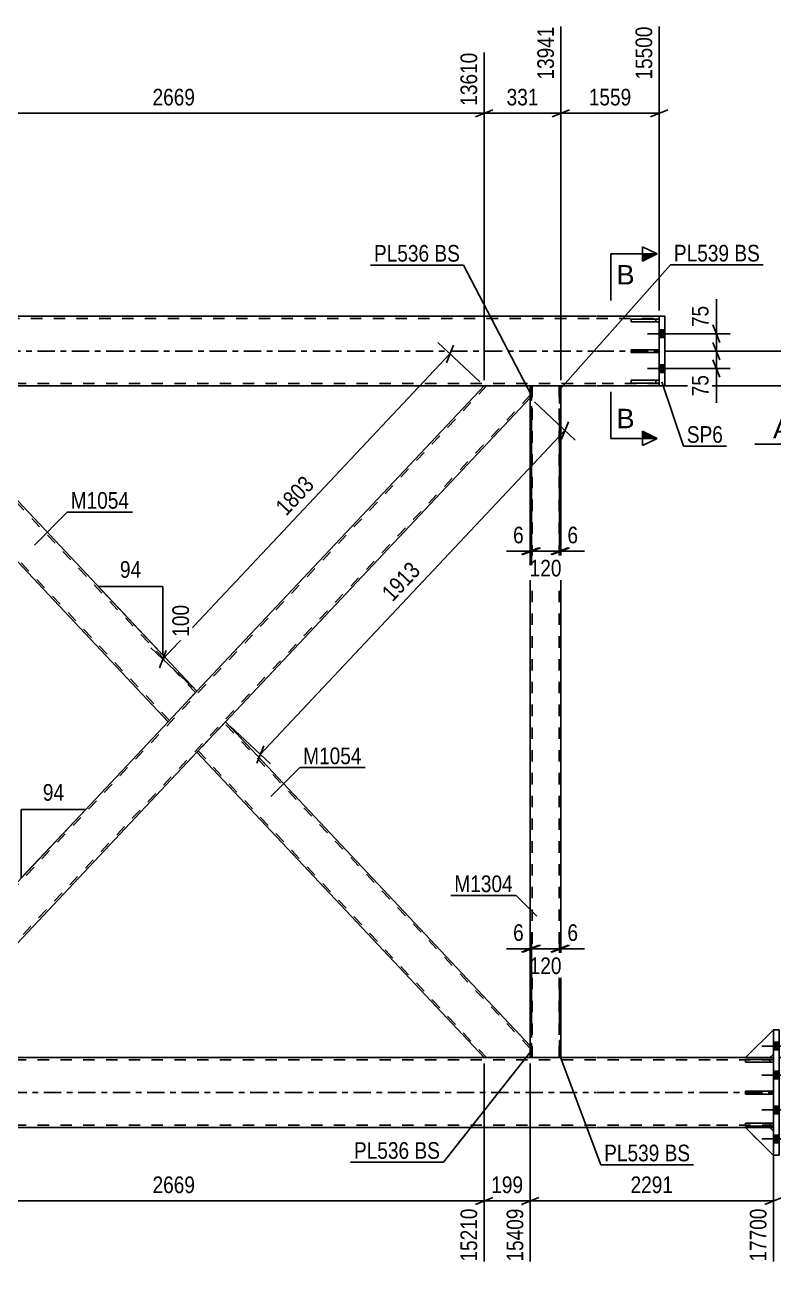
# Model space of a CAD drawing. Header units: millimetres. Extents: x -107 to 734, y -429 to 165.
# Drawn here: x 465.5 to 594.3, y -161.2 to 56.1 of the extents above; entities that cross this region are included whole.
import ezdxf

# ---------------------------------------------------------------- set-up
doc = ezdxf.new("R2010")
doc.units = ezdxf.units.MM
doc.linetypes.add('DXK_LINE_DOT2', pattern=[3.9198, 1.9599, -1.9599])
doc.linetypes.add('DXK_LINE_DOT3', pattern=[5.9187, 2.979, -0.9799, 0.9799, -0.9799])
doc.styles.add('Arial', font='ARIAL.TTF', dxfattribs={"height": 0.2})
doc.styles.add('Arial Narrow', font='ARIALN.TTF', dxfattribs={"height": 0.2})

# ---------------------------------------------------------------- blocks, each defined once
blk = doc.blocks.new('Part-761544594-1697 - 1651')
at = {"color": 7, "linetype": 'DXK_LINE_DOT2'}
for p, q in [((552.36, -121.6), (552.36, -119.14)), ((552.6, -119.14), (552.36, -119.14)), ((552.6, -121.6), (552.6, -119.14)), ((552.6, -121.6), (552.36, -121.6))]:
    blk.add_line(p, q, dxfattribs=at)
blk = doc.blocks.new('Bolt-761544594-1784 - 1651')
at = {"linetype": 'Continuous'}
for points in [[(574.54, 3.66), (574.54, 2.34), (575.54, 2.34), (575.54, 3.66)], [(574.54, 3.66), (574.54, 2.34), (575.54, 2.34), (575.54, 3.66)], [(574.54, -2.34), (574.54, -3.66), (575.54, -3.66), (575.54, -2.34)], [(574.54, -2.34), (574.54, -3.66), (575.54, -3.66), (575.54, -2.34)]]:
    blk.add_hatch(color=1, dxfattribs=at).paths.add_polyline_path(points)
at = {"color": 1, "linetype": 'Continuous'}
for p, q in [((577.3, 3), (572.54, 3)), ((577.3, 3), (572.54, 3)), ((575.54, 3.66), (574.54, 3.66)), ((575.54, 3.66), (574.54, 3.66)), ((575.54, 2.34), (574.54, 2.34)), ((575.54, 2.34), (574.54, 2.34)), ((577.3, -3), (572.54, -3)), ((577.3, -3), (572.54, -3)), ((575.54, -2.34), (574.54, -2.34)), ((575.54, -2.34), (574.54, -2.34)), ((575.54, -3.66), (574.54, -3.66)), ((575.54, -3.66), (574.54, -3.66))]:
    blk.add_line(p, q, dxfattribs=at)
blk = doc.blocks.new('Part-761544594-1790 - 1651')
at = {"color": 7, "linetype": 'DXK_LINE_DOT2'}
for p, q in [((574.54, 5.5), (569.74, 5.5)), ((569.74, 5.5), (569.74, 5.02)), ((569.74, 5.02), (574.54, 5.02)), ((573.94, 5.02), (573.94, 5.5)), ((574.54, 5.02), (574.54, 5.5))]:
    blk.add_line(p, q, dxfattribs=at)
blk = doc.blocks.new('Part-761544594-1842 - 1651')
at = {"color": 2, "linetype": 'Continuous'}
for p, q in [((594.2, -116.8), (595.2, -116.8)), ((594.2, -116.8), (594.2, -121.89)), ((595.2, -116.8), (595.2, -138.4)), ((594.2, -127.39), (594.2, -122.37)), ((594.2, -132.89), (594.2, -127.87)), ((594.2, -138.4), (594.2, -133.37)), ((595.2, -138.4), (594.2, -138.4))]:
    blk.add_line(p, q, dxfattribs=at)
at = {"color": 7, "linetype": 'DXK_LINE_DOT2'}
for p, q in [((595.2, -116.8), (594.2, -116.8)), ((594.2, -122.37), (594.2, -121.89)), ((594.2, -127.87), (594.2, -127.39)), ((594.2, -133.37), (594.2, -132.89)), ((594.2, -138.4), (595.2, -138.4))]:
    blk.add_line(p, q, dxfattribs=at)
blk = doc.blocks.new('Part-761544594-1906 - 1651')
at = {"color": 7, "linetype": 'DXK_LINE_DOT2'}
for p, q in [((574.54, 0.24), (569.74, 0.24)), ((569.74, 0.24), (569.74, -0.24)), ((573.94, -0.24), (573.94, 0.24)), ((574.54, -0.24), (574.54, 0.24)), ((569.74, -0.24), (574.54, -0.24))]:
    blk.add_line(p, q, dxfattribs=at)
blk = doc.blocks.new('Part-761544594-1857 - 1651')
at = {"color": 2, "linetype": 'Continuous'}
for p, q in [((574.54, 6), (574.54, 5.5)), ((575.54, 6), (574.54, 6)), ((574.54, 5.02), (574.54, 0.24)), ((575.54, -6), (575.54, 6)), ((574.54, -5.02), (574.54, -0.24)), ((574.54, -6), (574.54, -5.5)), ((575.54, -6), (574.54, -6))]:
    blk.add_line(p, q, dxfattribs=at)
at = {"color": 7, "linetype": 'DXK_LINE_DOT2'}
for p, q in [((574.54, 6), (574.54, -0.24)), ((574.54, 5.5), (574.54, 5.02)), ((574.54, -0.24), (574.54, 0.24)), ((574.54, -5.5), (574.54, -5.02))]:
    blk.add_line(p, q, dxfattribs=at)
blk = doc.blocks.new('Part-761544594-1793 - 1651')
at = {"color": 7, "linetype": 'DXK_LINE_DOT2'}
for p, q in [((594.2, -132.89), (589.4, -132.89)), ((589.4, -132.89), (589.4, -133.37)), ((589.4, -133.37), (594.2, -133.37)), ((593.6, -133.37), (593.6, -132.89)), ((594.2, -133.37), (594.2, -132.89))]:
    blk.add_line(p, q, dxfattribs=at)
blk = doc.blocks.new('Part-761544594-1740 - 1651')
at = {"color": 2, "linetype": 'Continuous'}
for p, q in [((544.48, -121.6), (445.52, -121.6)), ((557.4, -121.6), (552.6, -121.6)), ((563.64, -121.6), (557.64, -121.6)), ((583.3, -121.6), (563.74, -121.6)), ((589.4, -121.6), (583.4, -121.6)), ((594.2, -121.6), (593.6, -121.6)), ((563.64, -133.6), (-64, -133.6)), ((583.3, -133.6), (563.74, -133.6)), ((594.2, -133.6), (583.4, -133.6))]:
    blk.add_line(p, q, dxfattribs=at)
at = {"color": 7, "linetype": 'DXK_LINE_DOT2'}
for p, q in [((552.6, -121.6), (544.48, -121.6)), ((557.64, -121.6), (557.4, -121.6)), ((593.6, -121.6), (589.4, -121.6)), ((594.2, -133.6), (594.2, -121.6)), ((563.64, -122), (-64, -122)), ((583.3, -122), (563.74, -122)), ((594.2, -122), (583.4, -122)), ((563.64, -133.2), (-64, -133.2)), ((583.3, -133.2), (563.74, -133.2)), ((594.2, -133.2), (583.4, -133.2))]:
    blk.add_line(p, q, dxfattribs=at)
at = {"color": 7, "linetype": 'DXK_LINE_DOT3'}
for p, q in [((-64, -127.6), (563.64, -127.6)), ((563.74, -127.6), (583.3, -127.6)), ((583.4, -127.6), (594.2, -127.6))]:
    blk.add_line(p, q, dxfattribs=at)
blk = doc.blocks.new('Part-761544594-1755 - 1651')
at = {"color": 2, "linetype": 'Continuous'}
for p, q in [((563.64, 6), (0, 6)), ((574.54, 6), (563.74, 6)), ((544.48, -6), (445.52, -6)), ((557.4, -6), (552.6, -6)), ((563.64, -6), (557.64, -6)), ((574.54, -6), (563.74, -6))]:
    blk.add_line(p, q, dxfattribs=at)
at = {"color": 7, "linetype": 'DXK_LINE_DOT2'}
for p, q in [((0, 5.6), (563.64, 5.6)), ((563.74, 5.6), (574.54, 5.6)), ((574.54, -6), (574.54, 6)), ((563.64, -5.6), (0, -5.6)), ((563.64, -6), (437.4, -6)), ((552.6, -6), (544.48, -6)), ((557.64, -6), (557.4, -6)), ((574.54, -5.6), (563.74, -5.6)), ((574.54, -6), (563.74, -6))]:
    blk.add_line(p, q, dxfattribs=at)
at = {"color": 7, "linetype": 'DXK_LINE_DOT3'}
for p, q in [((0, 0), (563.64, 0)), ((563.74, 0), (574.54, 0))]:
    blk.add_line(p, q, dxfattribs=at)
blk = doc.blocks.new('Bolt-761544594-1756 - 1651')
at = {"linetype": 'Continuous'}
for points in [[(594.2, -118.94), (594.2, -120.26), (595.2, -120.26), (595.2, -118.94)], [(594.2, -118.94), (594.2, -120.26), (595.2, -120.26), (595.2, -118.94)], [(594.2, -118.94), (594.2, -120.26), (595.2, -120.26), (595.2, -118.94)], [(594.2, -123.94), (594.2, -125.26), (595.2, -125.26), (595.2, -123.94)], [(594.2, -123.94), (594.2, -125.26), (595.2, -125.26), (595.2, -123.94)], [(594.2, -129.94), (594.2, -131.26), (595.2, -131.26), (595.2, -129.94)], [(594.2, -129.94), (594.2, -131.26), (595.2, -131.26), (595.2, -129.94)], [(594.2, -134.94), (594.2, -136.26), (595.2, -136.26), (595.2, -134.94)], [(594.2, -134.94), (594.2, -136.26), (595.2, -136.26), (595.2, -134.94)], [(594.2, -134.94), (594.2, -136.26), (595.2, -136.26), (595.2, -134.94)]]:
    blk.add_hatch(color=1, dxfattribs=at).paths.add_polyline_path(points)
at = {"color": 1, "linetype": 'Continuous'}
for p, q in [((595.2, -118.94), (594.2, -118.94)), ((595.2, -118.94), (594.2, -118.94)), ((595.2, -118.94), (594.2, -118.94)), ((596.96, -119.6), (592.2, -119.6)), ((596.96, -119.6), (592.2, -119.6)), ((596.96, -119.6), (592.2, -119.6)), ((595.2, -120.26), (594.2, -120.26)), ((595.2, -120.26), (594.2, -120.26)), ((595.2, -120.26), (594.2, -120.26)), ((596.96, -124.6), (592.2, -124.6)), ((596.96, -124.6), (592.2, -124.6)), ((595.2, -123.94), (594.2, -123.94)), ((595.2, -123.94), (594.2, -123.94)), ((595.2, -125.26), (594.2, -125.26)), ((595.2, -125.26), (594.2, -125.26)), ((595.2, -129.94), (594.2, -129.94)), ((595.2, -129.94), (594.2, -129.94)), ((596.96, -130.6), (592.2, -130.6)), ((596.96, -130.6), (592.2, -130.6)), ((595.2, -131.26), (594.2, -131.26)), ((595.2, -131.26), (594.2, -131.26)), ((596.96, -135.6), (592.2, -135.6)), ((596.96, -135.6), (592.2, -135.6)), ((596.96, -135.6), (592.2, -135.6)), ((595.2, -134.94), (594.2, -134.94)), ((595.2, -134.94), (594.2, -134.94)), ((595.2, -134.94), (594.2, -134.94)), ((595.2, -136.26), (594.2, -136.26)), ((595.2, -136.26), (594.2, -136.26)), ((595.2, -136.26), (594.2, -136.26))]:
    blk.add_line(p, q, dxfattribs=at)
blk = doc.blocks.new('Part-761544594-2083 - 1651')
at = {"color": 7, "linetype": 'DXK_LINE_DOT2'}
for p, q in [((557.4, -121.6), (557.4, -118.62)), ((557.64, -118.62), (557.4, -118.62)), ((557.64, -121.6), (557.64, -118.62)), ((557.64, -121.6), (557.4, -121.6))]:
    blk.add_line(p, q, dxfattribs=at)
blk = doc.blocks.new('Part-761544594-1827 - 1651')
at = {"color": 2, "linetype": 'Continuous'}
for p, q in [((495, -69.05), (499.94, -63.8)), ((552.36, -119.54), (499.94, -63.8)), ((544.42, -121.6), (495, -69.05)), ((552.36, -121.6), (544.48, -121.6))]:
    blk.add_line(p, q, dxfattribs=at)
at = {"color": 7, "linetype": 'DXK_LINE_DOT2'}
for p, q in [((552.36, -120.01), (499.72, -64.03)), ((495.22, -68.82), (495.24, -68.8)), ((544.85, -121.6), (495.22, -68.82)), ((544.48, -121.6), (544.42, -121.6)), ((552.36, -121.6), (552.36, -119.54))]:
    blk.add_line(p, q, dxfattribs=at)
blk = doc.blocks.new('Part-761544594-1902 - 1651')
at = {"color": 2, "linetype": 'Continuous'}
for p, q in [((569.74, 5.5), (574.54, 5.5)), ((569.74, 5.02), (569.74, 5.5)), ((574.54, 5.02), (569.74, 5.02)), ((574.54, 5.5), (574.54, 5.02))]:
    blk.add_line(p, q, dxfattribs=at)
at = {"color": 7, "linetype": 'DXK_LINE_DOT2'}
blk.add_line((573.94, 5.02), (573.94, 5.5), dxfattribs=at)
blk = doc.blocks.new('Part-761544594-1899 - 1651')
at = {"color": 2, "linetype": 'Continuous'}
for p, q in [((569.74, 0.24), (574.54, 0.24)), ((569.74, 0.24), (569.74, -0.24)), ((574.54, 0.24), (574.54, -0.24)), ((569.74, -0.24), (574.54, -0.24))]:
    blk.add_line(p, q, dxfattribs=at)
at = {"color": 7, "linetype": 'DXK_LINE_DOT2'}
blk.add_line((573.94, -0.24), (573.94, 0.24), dxfattribs=at)
blk = doc.blocks.new('Part-761544594-1905 - 1651')
at = {"color": 2, "linetype": 'Continuous'}
for p, q in [((589.4, -133.37), (589.4, -132.89)), ((594.2, -132.89), (589.4, -132.89)), ((594.2, -133.37), (589.4, -133.37)), ((594.2, -133.37), (594.2, -132.89))]:
    blk.add_line(p, q, dxfattribs=at)
at = {"color": 7, "linetype": 'DXK_LINE_DOT2'}
blk.add_line((593.6, -133.37), (593.6, -132.89), dxfattribs=at)
blk = doc.blocks.new('Part-761544594-1926 - 1651')
at = {"color": 7, "linetype": 'DXK_LINE_DOT2'}
for p, q in [((557.64, -6), (552.36, -6)), ((552.36, -8.46), (552.36, -6)), ((552.68, -121.6), (552.68, -6)), ((557.32, -121.6), (557.32, -6)), ((557.64, -8.98), (557.64, -6)), ((552.36, -121.6), (552.36, -119.14)), ((557.64, -121.6), (557.64, -118.62)), ((552.36, -121.6), (557.64, -121.6))]:
    blk.add_line(p, q, dxfattribs=at)
at = {"color": 2, "linetype": 'Continuous'}
for p, q in [((552.36, -119.14), (552.36, -8.46)), ((557.64, -118.62), (557.64, -8.98))]:
    blk.add_line(p, q, dxfattribs=at)
blk = doc.blocks.new('Part-761544594-2057 - 1651')
at = {"color": 7, "linetype": 'DXK_LINE_DOT2'}
for p, q in [((557.4, -6), (557.64, -6)), ((557.4, -6), (557.4, -8.98)), ((557.64, -6), (557.64, -8.98)), ((557.4, -8.98), (557.64, -8.98))]:
    blk.add_line(p, q, dxfattribs=at)
blk = doc.blocks.new('Part-761544594-1982 - 1651')
at = {"color": 2, "linetype": 'Continuous'}
for p, q in [((594.2, -116.8), (589.4, -121.6)), ((589.4, -121.6), (593.6, -121.6)), ((593.6, -121.6), (594.2, -121))]:
    blk.add_line(p, q, dxfattribs=at)
at = {"color": 7, "linetype": 'DXK_LINE_DOT2'}
blk.add_line((594.2, -121), (594.2, -116.8), dxfattribs=at)
blk = doc.blocks.new('Part-761544594-1985 - 1651')
at = {"color": 7, "linetype": 'DXK_LINE_DOT2'}
for p, q in [((594.2, -116.8), (589.4, -121.6)), ((594.2, -121), (594.2, -116.8)), ((589.4, -121.6), (593.6, -121.6)), ((593.6, -121.6), (594.2, -121))]:
    blk.add_line(p, q, dxfattribs=at)
blk = doc.blocks.new('Part-761544594-2005 - 1651')
at = {"color": 2, "linetype": 'Continuous'}
for p, q in [((437.64, -8.06), (437.64, -6)), ((437.64, -6), (445.52, -6)), ((495, -58.55), (445.58, -6)), ((437.64, -8.06), (490.06, -63.8)), ((495, -58.55), (494.56, -59.01)), ((494.56, -59.01), (490.06, -63.8))]:
    blk.add_line(p, q, dxfattribs=at)
at = {"color": 7, "linetype": 'DXK_LINE_DOT2'}
for p, q in [((494.78, -58.78), (445.15, -6)), ((445.15, -6), (445.58, -6)), ((437.64, -7.13), (437.64, -8.06)), ((490.28, -63.57), (437.64, -7.59)), ((490.28, -63.57), (490.29, -63.55))]:
    blk.add_line(p, q, dxfattribs=at)
blk = doc.blocks.new('Part-761544594-2020 - 1651')
at = {"color": 7, "linetype": 'DXK_LINE_DOT2'}
for p, q in [((544.85, -6), (437.64, -120.01)), ((544.48, -6), (544.42, -6)), ((544.85, -6), (544.89, -6)), ((552.36, -6), (552.36, -8.06)), ((552.36, -7.59), (445.15, -121.6)), ((495, -58.55), (490.06, -63.8)), ((499.94, -63.8), (495, -69.05)), ((444.71, -121.6), (445.33, -121.6)), ((445.58, -121.6), (445.52, -121.6))]:
    blk.add_line(p, q, dxfattribs=at)
at = {"color": 2, "linetype": 'Continuous'}
for p, q in [((544.42, -6), (495, -58.55)), ((544.48, -6), (544.48, -6)), ((552.36, -6), (544.48, -6)), ((552.36, -8.06), (499.94, -63.8)), ((490.06, -63.8), (437.64, -119.54)), ((445.58, -121.6), (495, -69.05)), ((437.64, -121.6), (437.64, -119.54)), ((444.71, -121.6), (437.64, -121.6)), ((445.52, -121.6), (444.71, -121.6)), ((445.52, -121.6), (445.52, -121.6))]:
    blk.add_line(p, q, dxfattribs=at)
blk = doc.blocks.new('Part-761544594-2028 - 1651')
at = {"color": 7, "linetype": 'DXK_LINE_DOT2'}
for p, q in [((594.2, -121.89), (589.4, -121.89)), ((589.4, -121.89), (589.4, -122.37)), ((589.4, -122.37), (594.2, -122.37)), ((593.6, -122.37), (593.6, -121.89)), ((594.2, -122.37), (594.2, -121.89))]:
    blk.add_line(p, q, dxfattribs=at)
blk = doc.blocks.new('Part-761544594-2031 - 1651')
at = {"color": 7, "linetype": 'DXK_LINE_DOT2'}
for p, q in [((574.54, -5.02), (569.74, -5.02)), ((569.74, -5.02), (569.74, -5.5)), ((569.74, -5.5), (574.54, -5.5)), ((573.94, -5.5), (573.94, -5.02)), ((574.54, -5.5), (574.54, -5.02))]:
    blk.add_line(p, q, dxfattribs=at)
blk = doc.blocks.new('Part-761544594-2032 - 1651')
at = {"color": 7, "linetype": 'DXK_LINE_DOT2'}
for p, q in [((594.2, -127.39), (589.4, -127.39)), ((589.4, -127.39), (589.4, -127.87)), ((589.4, -127.87), (594.2, -127.87)), ((593.6, -127.87), (593.6, -127.39)), ((594.2, -127.87), (594.2, -127.39))]:
    blk.add_line(p, q, dxfattribs=at)
blk = doc.blocks.new('Part-761544594-2035 - 1651')
at = {"color": 2, "linetype": 'Continuous'}
for p, q in [((589.4, -122.37), (589.4, -121.89)), ((594.2, -121.89), (589.4, -121.89)), ((594.2, -122.37), (589.4, -122.37)), ((594.2, -122.37), (594.2, -121.89))]:
    blk.add_line(p, q, dxfattribs=at)
at = {"color": 7, "linetype": 'DXK_LINE_DOT2'}
blk.add_line((593.6, -122.37), (593.6, -121.89), dxfattribs=at)
blk = doc.blocks.new('Part-761544594-2038 - 1651')
at = {"color": 2, "linetype": 'Continuous'}
for p, q in [((569.74, -5.5), (569.74, -5.02)), ((574.54, -5.02), (569.74, -5.02)), ((574.54, -5.5), (569.74, -5.5)), ((574.54, -5.5), (574.54, -5.02))]:
    blk.add_line(p, q, dxfattribs=at)
at = {"color": 7, "linetype": 'DXK_LINE_DOT2'}
blk.add_line((573.94, -5.5), (573.94, -5.02), dxfattribs=at)
blk = doc.blocks.new('Part-761544594-2041 - 1651')
at = {"color": 2, "linetype": 'Continuous'}
for p, q in [((589.4, -127.87), (589.4, -127.39)), ((594.2, -127.39), (589.4, -127.39)), ((594.2, -127.87), (589.4, -127.87)), ((594.2, -127.87), (594.2, -127.39))]:
    blk.add_line(p, q, dxfattribs=at)
at = {"color": 7, "linetype": 'DXK_LINE_DOT2'}
blk.add_line((593.6, -127.87), (593.6, -127.39), dxfattribs=at)
blk = doc.blocks.new('Part-761544594-2044 - 1651')
at = {"color": 7, "linetype": 'DXK_LINE_DOT2'}
for p, q in [((589.4, -133.63), (593.6, -133.63)), ((594.2, -138.43), (589.4, -133.63)), ((593.6, -133.63), (594.2, -134.23)), ((594.2, -134.23), (594.2, -138.43))]:
    blk.add_line(p, q, dxfattribs=at)
blk = doc.blocks.new('Part-761544594-2047 - 1651')
at = {"color": 2, "linetype": 'Continuous'}
for p, q in [((593.6, -133.63), (589.4, -133.63)), ((589.4, -133.63), (594.2, -138.43)), ((593.6, -133.63), (594.2, -134.23)), ((594.2, -138.43), (594.2, -138.4))]:
    blk.add_line(p, q, dxfattribs=at)
at = {"color": 7, "linetype": 'DXK_LINE_DOT2'}
blk.add_line((594.2, -134.23), (594.2, -138.4), dxfattribs=at)
blk = doc.blocks.new('Part-761544594-2052 - 1651')
at = {"color": 2, "linetype": 'Continuous'}
for p, q in [((552.6, -6), (552.36, -6)), ((552.36, -6), (552.36, -8.46)), ((552.6, -8.46), (552.6, -6)), ((552.36, -8.46), (552.6, -8.46))]:
    blk.add_line(p, q, dxfattribs=at)
at = {"color": 7, "linetype": 'DXK_LINE_DOT2'}
for p, q in [((552.36, -6), (552.6, -6)), ((552.36, -8.46), (552.6, -8.46))]:
    blk.add_line(p, q, dxfattribs=at)
blk = doc.blocks.new('Part-761544594-2062 - 1651')
at = {"color": 2, "linetype": 'Continuous'}
for p, q in [((557.4, -8.98), (557.4, -6)), ((557.4, -6), (557.64, -6)), ((557.64, -6), (557.64, -8.98)), ((557.64, -8.98), (557.4, -8.98))]:
    blk.add_line(p, q, dxfattribs=at)
blk = doc.blocks.new('Part-761544594-2078 - 1651')
at = {"color": 2, "linetype": 'Continuous'}
for p, q in [((552.36, -121.6), (552.36, -119.14)), ((552.6, -119.14), (552.36, -119.14)), ((552.6, -119.14), (552.6, -121.6)), ((552.6, -121.6), (552.36, -121.6))]:
    blk.add_line(p, q, dxfattribs=at)
blk = doc.blocks.new('Part-761544594-2088 - 1651')
at = {"color": 2, "linetype": 'Continuous'}
for p, q in [((557.4, -121.6), (557.4, -118.62)), ((557.64, -118.62), (557.4, -118.62)), ((557.64, -121.6), (557.64, -118.62)), ((557.64, -121.6), (557.4, -121.6))]:
    blk.add_line(p, q, dxfattribs=at)
blk = doc.blocks.new('Part-761544594-2103 - 1651')
at = {"color": 7, "linetype": 'DXK_LINE_DOT2'}
for p, q in [((552.6, -6), (552.36, -6)), ((552.36, -6), (552.6, -6)), ((552.36, -6), (552.36, -8.46)), ((552.6, -6), (552.6, -8.46)), ((552.36, -8.46), (552.6, -8.46)), ((552.6, -8.46), (552.36, -8.46))]:
    blk.add_line(p, q, dxfattribs=at)
blk = doc.blocks.new('StraightDimension-761544594-3221 - 1651')
at = {"color": 7, "linetype": 'Continuous'}
for p, q in [((575.54, -6), (619.48, -6)), ((617.68, -7.5), (616.48, -4.5)), ((617.08, -121.6), (617.08, -6)), ((595.2, -121.6), (619.48, -121.6)), ((616.48, -120.1), (617.68, -123.1))]:
    blk.add_line(p, q, dxfattribs=at)
at = {"color": 0}
blk.add_wipeout([(616.33, -59.54), (612.13, -59.54), (612.13, -68.06), (616.33, -68.06)], dxfattribs=at)
at = {"color": 3, "style": 'Arial Narrow'}
blk.add_text('2890', height=2.863, rotation=90.0002, dxfattribs=at).set_placement((615.73, -67.46))
blk = doc.blocks.new('StraightDimension-761544594-10003 - 1651')
at = {"color": 7, "linetype": 'Continuous'}
for p, q in [((543.69, -5.31), (536.47, 1.47)), ((537.96, -1.99), (539.14, 1.02)), ((489.14, -53.03), (538.55, -0.48)), ((494.27, -57.86), (487.06, -51.08)), ((489.73, -51.53), (488.55, -54.53))]:
    blk.add_line(p, q, dxfattribs=at)
at = {"color": 0}
blk.add_wipeout([(516.21, -23.14), (513.15, -20.27), (507.32, -26.47), (510.38, -29.34)], dxfattribs=at)
at = {"color": 3, "style": 'Arial Narrow'}
blk.add_text('1803', height=2.863, rotation=46.7591, dxfattribs=at).set_placement((510.36, -28.5))
blk = doc.blocks.new('StraightDimension-761544594-2271 - 1651')
at = {"color": 7, "linetype": 'Continuous'}
for p, q in [((557.64, -5), (557.64, 55.87)), ((574.54, 7), (574.54, 55.87)), ((559.14, 41.53), (556.14, 40.33)), ((573.04, 40.33), (576.04, 41.53)), ((557.64, 40.93), (574.54, 40.93))]:
    blk.add_line(p, q, dxfattribs=at)
at = {"color": 0}
blk.add_wipeout([(570.35, 41.68), (570.35, 45.88), (561.83, 45.88), (561.83, 41.68)], dxfattribs=at)
at = {"color": 0, "linetype": 'Continuous'}
blk.add_wipeout([(573.94, 56.47), (569.74, 56.47), (569.74, 46.13), (573.94, 46.13)], dxfattribs=at)
at = {"color": 3, "linetype": 'Continuous', "style": 'Arial Narrow'}
blk.add_text('15500', height=2.863, rotation=90.0002, dxfattribs=at).set_placement((573.34, 46.73))
at = {"color": 3, "style": 'Arial Narrow'}
blk.add_text('1559', height=2.863, dxfattribs=at).set_placement((562.43, 42.28))
blk = doc.blocks.new('StraightDimension-761544594-2276 - 1651')
at = {"color": 7, "linetype": 'Continuous'}
for p, q in [((557.64, -5), (557.64, 55.87)), ((544.42, -5), (544.42, 51.37)), ((545.92, 41.53), (542.92, 40.33)), ((556.14, 40.33), (559.14, 41.53)), ((544.42, 40.93), (557.64, 40.93))]:
    blk.add_line(p, q, dxfattribs=at)
at = {"color": 0}
blk.add_wipeout([(554.37, 41.68), (554.37, 45.88), (547.69, 45.88), (547.69, 41.68)], dxfattribs=at)
at = {"color": 0, "linetype": 'Continuous'}
blk.add_wipeout([(557.04, 56.47), (552.84, 56.47), (552.84, 46.13), (557.04, 46.13)], dxfattribs=at)
at = {"color": 3, "linetype": 'Continuous', "style": 'Arial Narrow'}
blk.add_text('13941', height=2.863, rotation=90.0002, dxfattribs=at).set_placement((556.44, 46.73))
at = {"color": 3, "style": 'Arial Narrow'}
blk.add_text('331', height=2.863, dxfattribs=at).set_placement((548.29, 42.28))
blk = doc.blocks.new('StraightDimension-761544594-2286 - 1651')
at = {"color": 7, "linetype": 'Continuous'}
for p, q in [((437.64, -5), (437.64, 51.37)), ((544.42, -5), (544.42, 51.37)), ((439.14, 41.53), (436.14, 40.33)), ((542.92, 40.33), (545.92, 41.53)), ((437.64, 40.93), (544.42, 40.93))]:
    blk.add_line(p, q, dxfattribs=at)
at = {"color": 0, "linetype": 'Continuous'}
blk.add_wipeout([(543.82, 51.97), (539.62, 51.97), (539.62, 41.63), (543.82, 41.63)], dxfattribs=at)
at = {"color": 0}
blk.add_wipeout([(495.28, 41.68), (495.28, 45.88), (486.77, 45.88), (486.77, 41.68)], dxfattribs=at)
at = {"color": 3, "linetype": 'Continuous', "style": 'Arial Narrow'}
blk.add_text('13610', height=2.863, rotation=90.0002, dxfattribs=at).set_placement((543.22, 42.23))
at = {"color": 3, "style": 'Arial Narrow'}
blk.add_text('2669', height=2.863, dxfattribs=at).set_placement((487.37, 42.28))
blk = doc.blocks.new('StraightDimension-761544594-2819 - 1651')
at = {"color": 7, "linetype": 'Continuous'}
for p, q in [((576.54, 0), (630.05, 0)), ((628.25, -1.5), (627.05, 1.5)), ((627.65, -127.6), (627.65, 0)), ((596.2, -127.6), (630.05, -127.6)), ((627.05, -126.1), (628.25, -129.1))]:
    blk.add_line(p, q, dxfattribs=at)
at = {"color": 0}
blk.add_wipeout([(626.9, -59.54), (622.7, -59.54), (622.7, -68.06), (626.9, -68.06)], dxfattribs=at)
at = {"color": 3, "style": 'Arial Narrow'}
blk.add_text('3190', height=2.863, rotation=90.0002, dxfattribs=at).set_placement((626.3, -67.46))
blk = doc.blocks.new('StraightDimension-761544594-9005 - 1651')
at = {"color": 7, "linetype": 'Continuous'}
for p, q in [((557.4, -9.98), (557.4, -36.83)), ((557.64, -9.98), (557.64, -36.83)), ((555.9, -35.03), (558.9, -33.83)), ((559.14, -33.83), (556.14, -35.03)), ((557.4, -34.43), (557.64, -34.43))]:
    blk.add_line(p, q, dxfattribs=at)
at = {"color": 0}
blk.add_wipeout([(561.19, -33.68), (561.19, -29.48), (558.16, -29.48), (558.16, -33.68)], dxfattribs=at)
at = {"color": 7, "linetype": 'Continuous'}
blk.add_line((557.64, -34.43), (561.72, -34.43), dxfattribs=at)
blk.add_line((557.64, -34.43), (561.72, -34.43), dxfattribs=at)
at = {"color": 3, "style": 'Arial Narrow'}
blk.add_text('6', height=2.86, dxfattribs=at).set_placement((558.76, -33.08))
blk = doc.blocks.new('StraightDimension-761544594-9006 - 1651')
at = {"color": 7, "linetype": 'Continuous'}
for p, q in [((552.6, -9.46), (552.6, -37.28)), ((557.4, -9.98), (557.4, -37.28)), ((551.1, -35.03), (554.1, -33.83)), ((552.6, -34.43), (557.4, -34.43)), ((558.9, -33.83), (555.9, -35.03))]:
    blk.add_line(p, q, dxfattribs=at)
at = {"color": 0}
blk.add_wipeout([(558.34, -39.38), (558.34, -35.18), (551.66, -35.18), (551.66, -39.38)], dxfattribs=at)
at = {"color": 3, "style": 'Arial Narrow'}
blk.add_text('120', height=2.863, dxfattribs=at).set_placement((552.26, -38.78))
blk = doc.blocks.new('StraightDimension-761544594-9007 - 1651')
at = {"color": 7, "linetype": 'Continuous'}
for p, q in [((552.36, -9.46), (552.36, -36.83)), ((552.6, -9.46), (552.6, -36.83)), ((550.86, -35.03), (553.86, -33.83)), ((554.1, -33.83), (551.1, -35.03)), ((552.36, -34.43), (552.6, -34.43))]:
    blk.add_line(p, q, dxfattribs=at)
at = {"color": 0}
blk.add_wipeout([(551.84, -33.68), (551.84, -29.48), (548.81, -29.48), (548.81, -33.68)], dxfattribs=at)
at = {"color": 7, "linetype": 'Continuous'}
blk.add_line((552.36, -34.43), (548.28, -34.43), dxfattribs=at)
blk.add_line((552.36, -34.43), (548.28, -34.43), dxfattribs=at)
at = {"color": 3, "style": 'Arial Narrow'}
blk.add_text('6', height=2.86, dxfattribs=at).set_placement((549.41, -33.08))
blk = doc.blocks.new('StraightDimension-761544594-9086 - 1651')
at = {"color": 7, "linetype": 'Continuous'}
for p, q in [((583.78, 4.5), (584.98, 1.5)), ((576.54, 3), (586.78, 3)), ((584.38, 0), (584.38, 3)), ((584.98, -1.5), (583.78, 1.5)), ((575.54, 0), (586.78, 0))]:
    blk.add_line(p, q, dxfattribs=at)
at = {"color": 0}
blk.add_wipeout([(583.63, 8.38), (579.43, 8.38), (579.43, 3.52), (583.63, 3.52)], dxfattribs=at)
at = {"color": 7, "linetype": 'Continuous'}
blk.add_line((584.38, 3), (584.38, 8.91), dxfattribs=at)
blk.add_line((584.38, 3), (584.38, 8.91), dxfattribs=at)
at = {"color": 3, "style": 'Arial Narrow'}
blk.add_text('75', height=2.863, rotation=90.0002, dxfattribs=at).set_placement((583.03, 4.13))
blk = doc.blocks.new('StraightDimension-761544594-9087 - 1651')
at = {"color": 7, "linetype": 'Continuous'}
for p, q in [((583.78, 1.5), (584.98, -1.5)), ((575.54, 0), (586.78, 0)), ((584.98, -4.5), (583.78, -1.5)), ((584.38, -3), (584.38, 0)), ((576.54, -3), (586.78, -3))]:
    blk.add_line(p, q, dxfattribs=at)
at = {"color": 0}
blk.add_wipeout([(583.63, -3.53), (579.43, -3.53), (579.43, -8.38), (583.63, -8.38)], dxfattribs=at)
at = {"color": 7, "linetype": 'Continuous'}
blk.add_line((584.38, -3), (584.38, -8.91), dxfattribs=at)
blk.add_line((584.38, -3), (584.38, -8.91), dxfattribs=at)
at = {"color": 3, "style": 'Arial Narrow'}
blk.add_text('75', height=2.863, rotation=90.0002, dxfattribs=at).set_placement((583.03, -7.78))
blk = doc.blocks.new('StraightDimension-761544594-9255 - 1651')
at = {"color": 7, "linetype": 'Continuous'}
for p, q in [((557.4, -117.62), (557.4, -100.01)), ((557.64, -117.62), (557.64, -100.01)), ((555.9, -103.46), (558.9, -102.26)), ((559.14, -102.26), (556.14, -103.46)), ((557.4, -102.86), (557.64, -102.86))]:
    blk.add_line(p, q, dxfattribs=at)
at = {"color": 0}
blk.add_wipeout([(561.19, -102.11), (561.19, -97.91), (558.16, -97.91), (558.16, -102.11)], dxfattribs=at)
at = {"color": 7, "linetype": 'Continuous'}
blk.add_line((557.64, -102.86), (561.72, -102.86), dxfattribs=at)
blk.add_line((557.64, -102.86), (561.72, -102.86), dxfattribs=at)
at = {"color": 3, "style": 'Arial Narrow'}
blk.add_text('6', height=2.86, dxfattribs=at).set_placement((558.76, -101.51))
blk = doc.blocks.new('StraightDimension-761544594-9655 - 1651')
at = {"color": 7, "linetype": 'Continuous'}
for p, q in [((544.42, -122.6), (544.42, -156.7)), ((552.36, -122.6), (552.36, -156.7)), ((542.92, -146.86), (545.92, -145.66)), ((544.42, -146.26), (552.36, -146.26)), ((553.86, -145.66), (550.86, -146.86))]:
    blk.add_line(p, q, dxfattribs=at)
at = {"color": 0}
blk.add_wipeout([(551.73, -145.51), (551.73, -141.31), (545.05, -141.31), (545.05, -145.51)], dxfattribs=at)
at = {"color": 0, "linetype": 'Continuous'}
blk.add_wipeout([(551.76, -146.96), (547.56, -146.96), (547.56, -157.3), (551.76, -157.3)], dxfattribs=at)
at = {"color": 3, "style": 'Arial Narrow'}
blk.add_text('199', height=2.863, dxfattribs=at).set_placement((545.65, -144.91))
at = {"color": 3, "linetype": 'Continuous', "style": 'Arial Narrow'}
blk.add_text('15409', height=2.863, rotation=90.0002, dxfattribs=at).set_placement((551.16, -156.7))
blk = doc.blocks.new('StraightDimension-761544594-9256 - 1651')
at = {"color": 7, "linetype": 'Continuous'}
for p, q in [((552.6, -118.14), (552.6, -100.46)), ((557.4, -117.62), (557.4, -100.46)), ((551.1, -103.46), (554.1, -102.26)), ((552.6, -102.86), (557.4, -102.86)), ((558.9, -102.26), (555.9, -103.46))]:
    blk.add_line(p, q, dxfattribs=at)
at = {"color": 0}
blk.add_wipeout([(558.34, -107.81), (558.34, -103.61), (551.66, -103.61), (551.66, -107.81)], dxfattribs=at)
at = {"color": 3, "style": 'Arial Narrow'}
blk.add_text('120', height=2.863, dxfattribs=at).set_placement((552.26, -107.21))
blk = doc.blocks.new('StraightDimension-761544594-9257 - 1651')
at = {"color": 7, "linetype": 'Continuous'}
for p, q in [((552.36, -118.14), (552.36, -100.01)), ((552.6, -118.14), (552.6, -100.01)), ((550.86, -103.46), (553.86, -102.26)), ((554.1, -102.26), (551.1, -103.46)), ((552.36, -102.86), (552.6, -102.86))]:
    blk.add_line(p, q, dxfattribs=at)
at = {"color": 0}
blk.add_wipeout([(551.83, -102.11), (551.83, -97.91), (548.81, -97.91), (548.81, -102.11)], dxfattribs=at)
at = {"color": 7, "linetype": 'Continuous'}
blk.add_line((552.36, -102.86), (548.28, -102.86), dxfattribs=at)
blk.add_line((552.36, -102.86), (548.28, -102.86), dxfattribs=at)
at = {"color": 3, "style": 'Arial Narrow'}
blk.add_text('6', height=2.86, dxfattribs=at).set_placement((549.41, -101.51))
blk = doc.blocks.new('StraightDimension-761544594-9654 - 1651')
at = {"color": 7, "linetype": 'Continuous'}
for p, q in [((552.36, -122.6), (552.36, -156.7)), ((594.2, -134.6), (594.2, -156.7)), ((553.86, -145.66), (550.86, -146.86)), ((552.36, -146.26), (594.2, -146.26)), ((592.7, -146.86), (595.7, -145.66))]:
    blk.add_line(p, q, dxfattribs=at)
at = {"color": 0}
blk.add_wipeout([(577.54, -145.51), (577.54, -141.31), (569.02, -141.31), (569.02, -145.51)], dxfattribs=at)
at = {"color": 0, "linetype": 'Continuous'}
blk.add_wipeout([(593.6, -146.96), (589.4, -146.96), (589.4, -157.3), (593.6, -157.3)], dxfattribs=at)
at = {"color": 3, "style": 'Arial Narrow'}
blk.add_text('2291', height=2.863, dxfattribs=at).set_placement((569.62, -144.91))
at = {"color": 3, "linetype": 'Continuous', "style": 'Arial Narrow'}
blk.add_text('17700', height=2.863, rotation=90.0002, dxfattribs=at).set_placement((593, -156.7))
blk = doc.blocks.new('StraightDimension-761544594-9656 - 1651')
at = {"color": 7, "linetype": 'Continuous'}
for p, q in [((437.64, -122.6), (437.64, -161.2)), ((544.42, -122.6), (544.42, -156.7)), ((439.14, -145.66), (436.14, -146.86)), ((437.64, -146.26), (544.42, -146.26)), ((542.92, -146.86), (545.92, -145.66))]:
    blk.add_line(p, q, dxfattribs=at)
at = {"color": 0}
blk.add_wipeout([(495.28, -145.51), (495.28, -141.31), (486.77, -141.31), (486.77, -145.51)], dxfattribs=at)
at = {"color": 0, "linetype": 'Continuous'}
blk.add_wipeout([(543.82, -146.96), (539.62, -146.96), (539.62, -157.3), (543.82, -157.3)], dxfattribs=at)
at = {"color": 3, "style": 'Arial Narrow'}
blk.add_text('2669', height=2.863, dxfattribs=at).set_placement((487.37, -144.91))
at = {"color": 3, "linetype": 'Continuous', "style": 'Arial Narrow'}
blk.add_text('15210', height=2.863, rotation=90.0002, dxfattribs=at).set_placement((543.22, -156.7))
blk = doc.blocks.new('StraightDimension-761544594-10025 - 1651')
at = {"color": 7, "linetype": 'Continuous'}
for p, q in [((553.09, -8.75), (560.08, -15.32)), ((557.74, -15.18), (558.92, -12.18)), ((505.91, -69.42), (558.33, -13.68)), ((500.67, -64.49), (507.66, -71.06)), ((506.51, -67.91), (505.32, -70.92))]:
    blk.add_line(p, q, dxfattribs=at)
at = {"color": 0}
blk.add_wipeout([(534.49, -37.93), (531.43, -35.06), (525.6, -41.26), (528.66, -44.14)], dxfattribs=at)
at = {"color": 3, "style": 'Arial Narrow'}
blk.add_text('1913', height=2.863, rotation=46.7591, dxfattribs=at).set_placement((528.64, -43.29))
blk = doc.blocks.new('AngleDimension-761544594-10157 - 1651')
at = {"color": 7, "linetype": 'Continuous'}
for p, q in [((478.19, -40.67), (478.04, -40.51)), ((489.14, -40.51), (478.04, -40.51)), ((489.14, -52.31), (478.04, -40.51)), ((489.14, -52.31), (489.14, -40.51))]:
    blk.add_line(p, q, dxfattribs=at)
at = {"color": 0}
for points in [[(486.02, -39.61), (486.02, -35.41), (481.16, -35.41), (481.16, -39.61)], [(494.24, -43.07), (490.04, -43.07), (490.04, -49.76), (494.24, -49.76)]]:
    blk.add_wipeout(points, dxfattribs=at)
at = {"color": 3, "style": 'Arial Narrow'}
blk.add_text('94', height=2.863, dxfattribs=at).set_placement((481.76, -39.01))
blk.add_text('100', height=2.863, rotation=90.0002, dxfattribs=at).set_placement((493.64, -49.16))
blk = doc.blocks.new('AngleDimension-761544594-10171 - 1651')
at = {"color": 7, "linetype": 'Continuous'}
for p, q in [((464.78, -78.88), (475.88, -78.88)), ((464.78, -90.68), (475.88, -78.88)), ((464.78, -90.68), (464.78, -78.88)), ((467.2, -88.11), (475.88, -78.88))]:
    blk.add_line(p, q, dxfattribs=at)
at = {"color": 0}
for points in [[(472.76, -77.98), (472.76, -73.78), (467.9, -73.78), (467.9, -77.98)], [(463.88, -81.44), (459.68, -81.44), (459.68, -88.12), (463.88, -88.12)]]:
    blk.add_wipeout(points, dxfattribs=at)
at = {"color": 3, "style": 'Arial Narrow'}
blk.add_text('94', height=2.863, dxfattribs=at).set_placement((468.5, -77.38))
blk.add_text('100', height=2.863, rotation=90.0002, dxfattribs=at).set_placement((463.28, -87.52))
blk = doc.blocks.new('Mark-761544594-1853 - 1651')
at = {"color": 0}
blk.add_wipeout([(585.51, -15.78), (585.51, -12.78), (579.3, -12.78), (579.3, -15.78)], dxfattribs=at)
blk.add_wipeout([(585.51, -15.78), (585.51, -12.78), (579.3, -12.78), (579.3, -15.78)], dxfattribs=at)
at = {"color": 30, "linetype": 'Continuous'}
for p, q in [((575, -5.27), (578.7, -16.38)), ((578.7, -16.38), (586.11, -16.38))]:
    blk.add_line(p, q, dxfattribs=at)
at = {"color": 3, "style": 'Arial Narrow'}
blk.add_text('SP6', height=2.863, dxfattribs=at).set_placement((579.3, -15.78))
blk = doc.blocks.new('SectionMark-761544594-3269 - 1651')
at = {"color": 0, "linetype": 'Continuous'}
blk.add_wipeout([(597.24, -15), (597.25, -11.5), (594.14, -11.5), (594.13, -15)], dxfattribs=at)
at = {"color": 6, "linetype": 'Continuous'}
blk.add_line((598.99, -16), (590.99, -16), dxfattribs=at)
at = {"color": 3, "linetype": 'Continuous', "style": 'Arial'}
blk.add_text('A', height=3.34, rotation=-0.063, dxfattribs=at).set_placement((594.13, -15))
blk = doc.blocks.new('SectionMark-761544594-3289 - 1651')
at = {"linetype": 'Continuous'}
for points in [[(571.7, 15.47), (571.7, 16.72), (574.2, 16.72)], [(571.7, -15.02), (571.7, -13.77), (574.2, -15.02)]]:
    blk.add_hatch(color=6, dxfattribs=at).paths.add_polyline_path(points)
at = {"color": 6, "linetype": 'Continuous'}
for p, q in [((571.7, 15.47), (571.7, 17.97)), ((571.7, 17.97), (574.2, 16.72)), ((566.2, 16.72), (574.2, 16.72)), ((574.2, 16.72), (571.7, 15.47)), ((566.2, -15.02), (574.2, -15.02)), ((574.2, -15.02), (571.7, -13.77)), ((571.7, -13.77), (571.7, -16.27)), ((574.2, -15.02), (571.7, -16.27))]:
    blk.add_line(p, q, dxfattribs=at)
at = {"color": 0, "linetype": 'Continuous'}
for points in [[(570.31, 11.47), (570.31, 14.97), (567.2, 14.97), (567.2, 11.47)], [(570.31, -13.27), (570.31, -9.77), (567.2, -9.77), (567.2, -13.27)]]:
    blk.add_wipeout(points, dxfattribs=at)
at = {"color": 6, "linetype": 'Continuous'}
for p, q in [((566.2, 16.72), (566.2, 8.72)), ((566.2, -15.02), (566.2, -7.02))]:
    blk.add_line(p, q, dxfattribs=at)
at = {"color": 3, "linetype": 'Continuous', "style": 'Arial'}
for p in [(567.2, 11.47), (567.2, -13.27)]:
    blk.add_text('B', height=3.34, dxfattribs=at).set_placement(p)
blk = doc.blocks.new('Mark-761544594-9349 - 1651')
at = {"color": 0}
blk.add_wipeout([(549.35, -93.11), (549.35, -90.11), (539.3, -90.11), (539.3, -93.11)], dxfattribs=at)
blk.add_wipeout([(549.35, -93.11), (549.35, -90.11), (539.3, -90.11), (539.3, -93.11)], dxfattribs=at)
at = {"color": 30, "linetype": 'Continuous'}
for p in [(538.7, -93.71), (553.48, -97.25)]:
    blk.add_line(p, (549.95, -93.71), dxfattribs=at)
at = {"color": 3, "style": 'Arial Narrow'}
blk.add_text('M1304', height=2.863, dxfattribs=at).set_placement((539.3, -93.11))
blk = doc.blocks.new('MarkSet-761544594-9048 - 1651')
at = {"color": 0}
blk.add_wipeout([(586.58, 15.43), (586.58, 18.43), (577.08, 18.43), (577.08, 15.43)], dxfattribs=at)
blk.add_wipeout([(586.58, 15.43), (586.58, 18.43), (577.08, 18.43), (577.08, 15.43)], dxfattribs=at)
at = {"color": 30, "linetype": 'Continuous'}
blk.add_line((557.46, -6.61), (576.48, 14.83), dxfattribs=at)
at = {"color": 0}
blk.add_wipeout([(591.86, 15.43), (591.86, 18.43), (587.48, 18.43), (587.48, 15.43)], dxfattribs=at)
blk.add_wipeout([(591.86, 15.43), (591.86, 18.43), (587.48, 18.43), (587.48, 15.43)], dxfattribs=at)
at = {"color": 30, "linetype": 'Continuous'}
blk.add_line((576.48, 14.83), (592.46, 14.83), dxfattribs=at)
at = {"color": 3, "style": 'Arial Narrow'}
for s, p in [('PL539', (577.08, 15.43)), ('BS', (587.48, 15.43))]:
    blk.add_text(s, height=2.863, dxfattribs=at).set_placement(p)
blk = doc.blocks.new('MarkSet-761544594-9059 - 1651')
at = {"color": 0}
blk.add_wipeout([(534.97, 15.4), (534.97, 18.4), (525.47, 18.4), (525.47, 15.4)], dxfattribs=at)
blk.add_wipeout([(534.97, 15.4), (534.97, 18.4), (525.47, 18.4), (525.47, 15.4)], dxfattribs=at)
blk.add_wipeout([(540.26, 15.4), (540.26, 18.4), (535.87, 18.4), (535.87, 15.4)], dxfattribs=at)
blk.add_wipeout([(540.26, 15.4), (540.26, 18.4), (535.87, 18.4), (535.87, 15.4)], dxfattribs=at)
at = {"color": 30, "linetype": 'Continuous'}
for p in [(524.87, 14.8), (552.6, -7.65)]:
    blk.add_line(p, (540.86, 14.8), dxfattribs=at)
at = {"color": 3, "style": 'Arial Narrow'}
for s, p in [('PL536', (525.47, 15.4)), ('BS', (535.87, 15.4))]:
    blk.add_text(s, height=2.863, dxfattribs=at).set_placement(p)
blk = doc.blocks.new('Mark-761544594-9343 - 1651')
at = {"color": 0}
blk.add_wipeout([(523.34, -71.09), (523.34, -68.09), (513.29, -68.09), (513.29, -71.09)], dxfattribs=at)
blk.add_wipeout([(523.34, -71.09), (523.34, -68.09), (513.29, -68.09), (513.29, -71.09)], dxfattribs=at)
at = {"color": 30, "linetype": 'Continuous'}
for p, q in [((507.74, -76.64), (512.69, -71.69)), ((512.69, -71.69), (523.94, -71.69))]:
    blk.add_line(p, q, dxfattribs=at)
at = {"color": 3, "style": 'Arial Narrow'}
blk.add_text('M1054', height=2.863, dxfattribs=at).set_placement((513.29, -71.09))
blk = doc.blocks.new('Mark-761544594-9388 - 1651')
at = {"color": 0}
blk.add_wipeout([(483.34, -27.12), (483.34, -24.12), (473.29, -24.12), (473.29, -27.12)], dxfattribs=at)
blk.add_wipeout([(483.34, -27.12), (483.34, -24.12), (473.29, -24.12), (473.29, -27.12)], dxfattribs=at)
at = {"color": 30, "linetype": 'Continuous'}
for p, q in [((467.04, -33.38), (472.69, -27.72)), ((472.69, -27.72), (483.94, -27.72))]:
    blk.add_line(p, q, dxfattribs=at)
at = {"color": 3, "style": 'Arial Narrow'}
blk.add_text('M1054', height=2.863, dxfattribs=at).set_placement((473.29, -27.12))
blk = doc.blocks.new('MarkSet-761544594-9423 - 1651')
at = {"color": 0}
blk.add_wipeout([(531.54, -139.01), (531.54, -136.01), (522.03, -136.01), (522.03, -139.01)], dxfattribs=at)
blk.add_wipeout([(531.54, -139.01), (531.54, -136.01), (522.03, -136.01), (522.03, -139.01)], dxfattribs=at)
blk.add_wipeout([(536.82, -139.01), (536.82, -136.01), (532.44, -136.01), (532.44, -139.01)], dxfattribs=at)
blk.add_wipeout([(536.82, -139.01), (536.82, -136.01), (532.44, -136.01), (532.44, -139.01)], dxfattribs=at)
at = {"color": 30, "linetype": 'Continuous'}
for p in [(552.38, -120.61), (521.43, -139.61)]:
    blk.add_line(p, (537.42, -139.61), dxfattribs=at)
at = {"color": 3, "style": 'Arial Narrow'}
for s, p in [('PL536', (522.03, -139.01)), ('BS', (532.44, -139.01))]:
    blk.add_text(s, height=2.863, dxfattribs=at).set_placement(p)
blk = doc.blocks.new('MarkSet-761544594-9434 - 1651')
at = {"color": 0}
blk.add_wipeout([(574.58, -139.44), (574.58, -136.44), (565.08, -136.44), (565.08, -139.44)], dxfattribs=at)
blk.add_wipeout([(574.58, -139.44), (574.58, -136.44), (565.08, -136.44), (565.08, -139.44)], dxfattribs=at)
at = {"color": 30, "linetype": 'Continuous'}
blk.add_line((557.46, -121.23), (564.48, -140.04), dxfattribs=at)
at = {"color": 0}
blk.add_wipeout([(579.87, -139.44), (579.87, -136.44), (575.48, -136.44), (575.48, -139.44)], dxfattribs=at)
blk.add_wipeout([(579.87, -139.44), (579.87, -136.44), (575.48, -136.44), (575.48, -139.44)], dxfattribs=at)
at = {"color": 30, "linetype": 'Continuous'}
blk.add_line((564.48, -140.04), (580.47, -140.04), dxfattribs=at)
at = {"color": 3, "style": 'Arial Narrow'}
for s, p in [('PL539', (565.08, -139.44)), ('BS', (575.48, -139.44))]:
    blk.add_text(s, height=2.863, dxfattribs=at).set_placement(p)

msp = doc.modelspace()

# ---------------------------------------------------------------- block references
for name in ['Part-761544594-1755 - 1651', 'Part-761544594-1790 - 1651', 'Part-761544594-1902 - 1651', 'Part-761544594-1857 - 1651', 'Bolt-761544594-1784 - 1651', 'Part-761544594-1906 - 1651', 'Part-761544594-1899 - 1651', 'Part-761544594-2005 - 1651', 'Part-761544594-2020 - 1651', 'Part-761544594-1926 - 1651', 'Part-761544594-2052 - 1651', 'Part-761544594-2103 - 1651', 'Part-761544594-2057 - 1651', 'Part-761544594-2062 - 1651', 'Part-761544594-2031 - 1651', 'Part-761544594-2038 - 1651', 'Part-761544594-1827 - 1651', 'Part-761544594-1982 - 1651', 'Part-761544594-1985 - 1651', 'Part-761544594-1842 - 1651', 'Part-761544594-1697 - 1651', 'Part-761544594-2078 - 1651', 'Part-761544594-2083 - 1651', 'Part-761544594-2088 - 1651', 'Bolt-761544594-1756 - 1651', 'Part-761544594-1740 - 1651', 'Part-761544594-2028 - 1651', 'Part-761544594-2035 - 1651', 'Part-761544594-2032 - 1651', 'Part-761544594-2041 - 1651', 'Part-761544594-1793 - 1651', 'Part-761544594-1905 - 1651', 'Part-761544594-2044 - 1651', 'Part-761544594-2047 - 1651']:
    msp.add_blockref(name, (0, 0))

# ---------------------------------------------------------------- next in the draw order: block references
for name in ['StraightDimension-761544594-10003 - 1651', 'StraightDimension-761544594-3221 - 1651', 'StraightDimension-761544594-9005 - 1651', 'Mark-761544594-9388 - 1651', 'AngleDimension-761544594-10171 - 1651', 'StraightDimension-761544594-9255 - 1651', 'StraightDimension-761544594-9655 - 1651']:
    msp.add_blockref(name, (0, 0))

# ---------------------------------------------------------------- next in the draw order: block references
for name in ['StraightDimension-761544594-2271 - 1651', 'StraightDimension-761544594-9006 - 1651', 'AngleDimension-761544594-10157 - 1651', 'StraightDimension-761544594-9256 - 1651', 'StraightDimension-761544594-9656 - 1651']:
    msp.add_blockref(name, (0, 0))

# ---------------------------------------------------------------- next in the draw order: block references
for name in ['StraightDimension-761544594-2276 - 1651', 'StraightDimension-761544594-2819 - 1651', 'StraightDimension-761544594-9007 - 1651', 'StraightDimension-761544594-9257 - 1651']:
    msp.add_blockref(name, (0, 0))

# ---------------------------------------------------------------- next in the draw order: block references
for name in ['StraightDimension-761544594-2286 - 1651', 'StraightDimension-761544594-9086 - 1651', 'StraightDimension-761544594-10025 - 1651', 'Mark-761544594-9349 - 1651', 'StraightDimension-761544594-9654 - 1651']:
    msp.add_blockref(name, (0, 0))

# ---------------------------------------------------------------- next in the draw order: block references
for name in ['StraightDimension-761544594-9087 - 1651', 'Mark-761544594-9343 - 1651', 'MarkSet-761544594-9423 - 1651', 'MarkSet-761544594-9434 - 1651']:
    msp.add_blockref(name, (0, 0))

# ---------------------------------------------------------------- next in the draw order: block references
msp.add_blockref('Mark-761544594-1853 - 1651', (0, 0))

# ---------------------------------------------------------------- next in the draw order: block references
msp.add_blockref('SectionMark-761544594-3269 - 1651', (0, 0))

# ---------------------------------------------------------------- next in the draw order: block references
for name in ['MarkSet-761544594-9059 - 1651', 'SectionMark-761544594-3289 - 1651']:
    msp.add_blockref(name, (0, 0))

# ---------------------------------------------------------------- next in the draw order: block references
msp.add_blockref('MarkSet-761544594-9048 - 1651', (0, 0))

doc.saveas('drawing.dxf')
